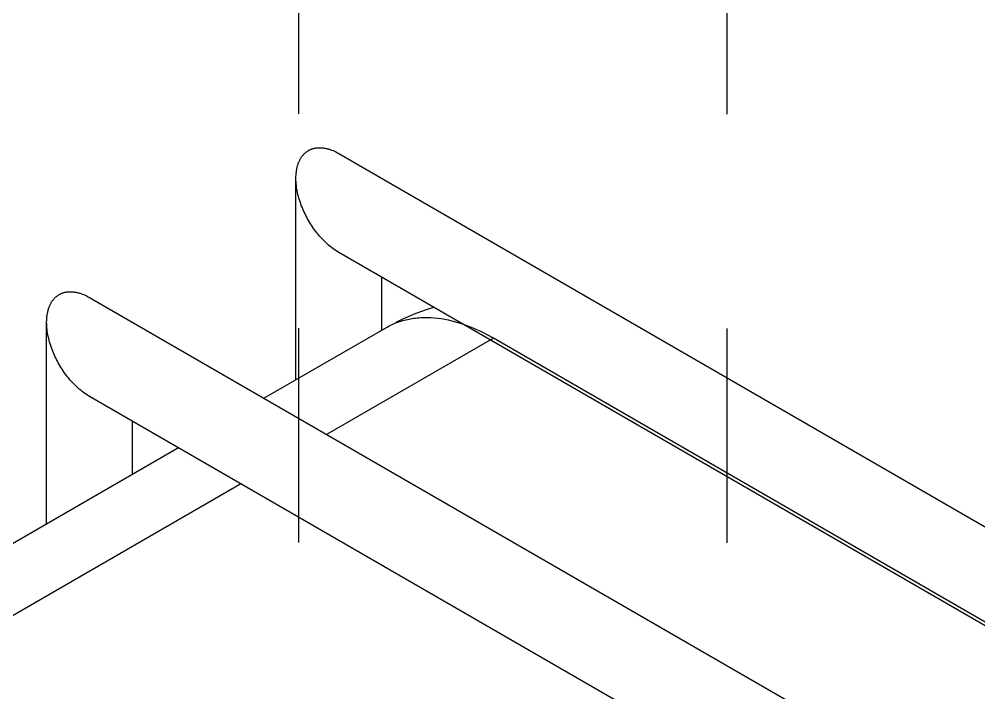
# Model space of a CAD drawing. Header units: millimetres. Extents: x 1.5 to 37.9, y -0.3 to 12.6.
# Drawn here: x 35.4554 to 35.9035, y 3.93 to 4.2444 of the extents above; entities that cross this region are included whole.
import ezdxf

# ---------------------------------------------------------------- set-up
doc = ezdxf.new("R2010")
doc.units = ezdxf.units.MM
doc.linetypes.add('ACAD_ISO02W100', pattern=[15, 12, -3])
doc.layers.add('0.2', color=6, linetype='Continuous', lineweight=15)
doc.layers.add('0.3', color=4, linetype='Continuous', lineweight=20)

msp = doc.modelspace()

# ---------------------------------------------------------------- linework, layer by layer
at = {"layer": '0.2', "linetype": 'ACAD_ISO02W100', "lineweight": -3, "ltscale": 0.008}
for p, q in [((35.58584, 4.50017), (35.58577, 3.74397)), ((35.78583, 4.50004), (35.78583, 3.74377))]:
    msp.add_line(p, q, dxfattribs=at)
at = {"layer": '0.3', "lineweight": -3}
for points in [[(35.5846, 4.17013), (35.58461, 4.17089), (35.58465, 4.17164), (35.5847, 4.17239), (35.58478, 4.17314), (35.58489, 4.17384), (35.58495, 4.17419), (35.58501, 4.17454), (35.58508, 4.17488), (35.58516, 4.17522), (35.58524, 4.17556), (35.58533, 4.1759), (35.58543, 4.17621), (35.58552, 4.17652), (35.58562, 4.17683), (35.58573, 4.17713), (35.58585, 4.17743), (35.58597, 4.17772), (35.58609, 4.17801), (35.58622, 4.1783), (35.58635, 4.17857), (35.58649, 4.17883), (35.58663, 4.17909), (35.58677, 4.17934), (35.58692, 4.17959), (35.58708, 4.17983), (35.58724, 4.18007), (35.58741, 4.18031), (35.58757, 4.18052), (35.58773, 4.18072), (35.5879, 4.18092), (35.58807, 4.18112), (35.58825, 4.18131), (35.58843, 4.1815), (35.58861, 4.18168), (35.5888, 4.18186), (35.58899, 4.18203), (35.58919, 4.1822), (35.58939, 4.18236), (35.5896, 4.18252), (35.58981, 4.18266), (35.59002, 4.18281), (35.59024, 4.18295), (35.59046, 4.18308)], [(35.59046, 4.18308), (35.59068, 4.1832), (35.59091, 4.18332), (35.59114, 4.18344), (35.59138, 4.18354), (35.59161, 4.18364), (35.59185, 4.18374), (35.5921, 4.18382), (35.59234, 4.18391), (35.59259, 4.18398), (35.59284, 4.18405), (35.59309, 4.18411), (35.59335, 4.18417), (35.59361, 4.18422), (35.59386, 4.18426), (35.59412, 4.1843), (35.59439, 4.18433), (35.59467, 4.18436), (35.59496, 4.18438), (35.59525, 4.18439), (35.59554, 4.1844), (35.59583, 4.1844), (35.59612, 4.18439), (35.59642, 4.18438), (35.59671, 4.18436), (35.59703, 4.18433), (35.59734, 4.18429), (35.59766, 4.18425), (35.59797, 4.1842), (35.59829, 4.18414), (35.59861, 4.18407), (35.59892, 4.184), (35.59924, 4.18393), (35.59957, 4.18384), (35.59991, 4.18374), (35.60025, 4.18364), (35.60058, 4.18353), (35.60091, 4.18341), (35.60124, 4.18329), (35.60191, 4.18302), (35.60259, 4.18272), (35.60327, 4.1824), (35.60394, 4.18205), (35.6046, 4.18168)], [(35.6046, 4.18168), (36.35171, 3.75033)], [(35.5846, 4.07611), (35.5846, 4.17013)], [(35.59046, 4.15042), (35.59003, 4.15117), (35.58962, 4.15194), (35.58922, 4.15271), (35.58883, 4.15349), (35.58846, 4.15427), (35.5881, 4.15506), (35.58776, 4.15586), (35.58743, 4.15666), (35.58711, 4.15749), (35.5868, 4.15833), (35.58652, 4.15917), (35.58625, 4.16001), (35.58599, 4.16086), (35.58576, 4.16171), (35.58555, 4.16257), (35.58535, 4.16342), (35.58518, 4.16427), (35.58503, 4.16512), (35.5849, 4.16596), (35.5848, 4.16681), (35.58471, 4.16763), (35.58465, 4.16845), (35.58462, 4.16927), (35.5846, 4.17008)], [(35.60456, 4.13551), (35.60386, 4.13593), (35.60317, 4.13637), (35.6025, 4.13683), (35.60183, 4.13731), (35.60115, 4.13783), (35.60048, 4.13837), (35.59982, 4.13892), (35.59917, 4.13949), (35.59853, 4.14009), (35.59789, 4.1407), (35.59727, 4.14133), (35.59666, 4.14197), (35.59607, 4.14263), (35.59548, 4.14329), (35.59491, 4.14397), (35.59435, 4.14467), (35.59382, 4.14535), (35.5933, 4.14605), (35.5928, 4.14675), (35.59231, 4.14747), (35.59182, 4.14819), (35.59136, 4.14893), (35.5909, 4.14967), (35.59046, 4.15042)], [(36.31171, 3.72724), (35.6046, 4.13549)], [(35.6246, 4.12394), (35.6246, 4.09921)], [(35.46819, 4.10292), (35.4682, 4.10368), (35.46824, 4.10444), (35.46829, 4.10518), (35.46837, 4.10593), (35.46848, 4.10663), (35.46853, 4.10698), (35.4686, 4.10733), (35.46867, 4.10767), (35.46875, 4.10801), (35.46883, 4.10835), (35.46892, 4.10869), (35.46901, 4.109), (35.46911, 4.10931), (35.46921, 4.10962), (35.46932, 4.10992), (35.46944, 4.11022), (35.46956, 4.11051), (35.46968, 4.1108), (35.46981, 4.11109), (35.46994, 4.11136), (35.47008, 4.11162), (35.47022, 4.11188), (35.47036, 4.11213), (35.47051, 4.11238), (35.47067, 4.11262), (35.47083, 4.11286), (35.471, 4.1131), (35.47116, 4.11331), (35.47132, 4.11351), (35.47149, 4.11371), (35.47166, 4.11391), (35.47183, 4.1141), (35.47202, 4.11429), (35.4722, 4.11447), (35.47239, 4.11465), (35.47258, 4.11482), (35.47278, 4.11499), (35.47298, 4.11515), (35.47319, 4.11531), (35.4734, 4.11545), (35.47361, 4.1156), (35.47383, 4.11574), (35.47405, 4.11587)], [(35.47405, 4.11587), (35.47427, 4.11599), (35.4745, 4.11611), (35.47473, 4.11623), (35.47497, 4.11633), (35.4752, 4.11643), (35.47544, 4.11653), (35.47569, 4.11661), (35.47593, 4.1167), (35.47618, 4.11677), (35.47643, 4.11684), (35.47668, 4.1169), (35.47694, 4.11696), (35.47719, 4.11701), (35.47745, 4.11705), (35.47771, 4.11709), (35.47798, 4.11712), (35.47826, 4.11715), (35.47855, 4.11717), (35.47884, 4.11718), (35.47913, 4.11719), (35.47942, 4.11719), (35.47971, 4.11718), (35.48001, 4.11717), (35.4803, 4.11715), (35.48062, 4.11712), (35.48093, 4.11708), (35.48125, 4.11704), (35.48156, 4.11699), (35.48188, 4.11693), (35.4822, 4.11687), (35.48251, 4.11679), (35.48283, 4.11672), (35.48316, 4.11663), (35.4835, 4.11653), (35.48383, 4.11643), (35.48417, 4.11632), (35.4845, 4.1162), (35.48483, 4.11608), (35.4855, 4.11581), (35.48618, 4.11551), (35.48686, 4.11519), (35.48753, 4.11484), (35.48819, 4.11447)], [(35.48819, 4.11447), (36.2353, 3.68312)], [(35.63144, 4.10299), (35.63425, 4.10437), (35.63712, 4.10567), (35.64001, 4.10687), (35.64296, 4.10798), (35.64595, 4.109), (35.649, 4.10994)], [(35.62684, 4.1005), (35.62749, 4.10086), (35.62815, 4.10121), (35.62882, 4.10155), (35.62949, 4.10187), (35.63017, 4.10218), (35.63086, 4.10247), (35.63156, 4.10275), (35.63227, 4.10301), (35.63298, 4.10326), (35.6337, 4.10349), (35.63442, 4.10371), (35.63516, 4.10391), (35.63589, 4.1041), (35.63664, 4.10427), (35.63739, 4.10443), (35.63814, 4.10457), (35.6389, 4.1047), (35.63967, 4.10481), (35.64044, 4.10491), (35.64122, 4.10499), (35.642, 4.10506), (35.64278, 4.10511), (35.64357, 4.10515), (35.64436, 4.10517), (35.64516, 4.10518), (35.64595, 4.10517), (35.64676, 4.10515), (35.64756, 4.10512), (35.64918, 4.10501), (35.65081, 4.10484), (35.65244, 4.10461), (35.65409, 4.10434), (35.65573, 4.10401), (35.65738, 4.10362), (35.65903, 4.10319), (35.66068, 4.10271), (35.66233, 4.10218), (35.66397, 4.10161), (35.66561, 4.10099), (35.66724, 4.10033), (35.66887, 4.09962), (35.67048, 4.09888), (35.67209, 4.0981), (35.67368, 4.09728), (35.67527, 4.09643), (35.67684, 4.09554)], [(35.46819, 4.00898), (35.46819, 4.10292)], [(35.47405, 4.08321), (35.47362, 4.08396), (35.47321, 4.08473), (35.47281, 4.0855), (35.47242, 4.08628), (35.47205, 4.08706), (35.47169, 4.08786), (35.47134, 4.08865), (35.47102, 4.08945), (35.4707, 4.09028), (35.47039, 4.09112), (35.4701, 4.09196), (35.46984, 4.0928), (35.46958, 4.09365), (35.46935, 4.0945), (35.46914, 4.09536), (35.46894, 4.09621), (35.46877, 4.09706), (35.46862, 4.09791), (35.46849, 4.09875), (35.46839, 4.0996), (35.4683, 4.10042), (35.46824, 4.10124), (35.46821, 4.10206), (35.46819, 4.10287)], [(35.56966, 4.06749), (35.62684, 4.1005)], [(35.67684, 4.09554), (35.5992, 4.05072)], [(36.24252, 3.76894), (35.67684, 4.09554)], [(35.48815, 4.0683), (35.48745, 4.06872), (35.48676, 4.06916), (35.48608, 4.06962), (35.48542, 4.0701), (35.48474, 4.07062), (35.48407, 4.07116), (35.48341, 4.07171), (35.48276, 4.07228), (35.48211, 4.07288), (35.48148, 4.07349), (35.48086, 4.07412), (35.48025, 4.07476), (35.47965, 4.07542), (35.47907, 4.07608), (35.4785, 4.07676), (35.47794, 4.07746), (35.47741, 4.07814), (35.47689, 4.07884), (35.47639, 4.07954), (35.47589, 4.08026), (35.47541, 4.08098), (35.47495, 4.08172), (35.47449, 4.08246), (35.47405, 4.08321)], [(36.1953, 3.66003), (35.48819, 4.06828)], [(35.50819, 4.05673), (35.50819, 4.032)], [(35.238, 3.876), (35.52972, 4.04442)], [(35.55915, 4.02759), (35.26719, 3.85903)]]:
    msp.add_lwpolyline(points, dxfattribs=at)

doc.saveas('drawing.dxf')
